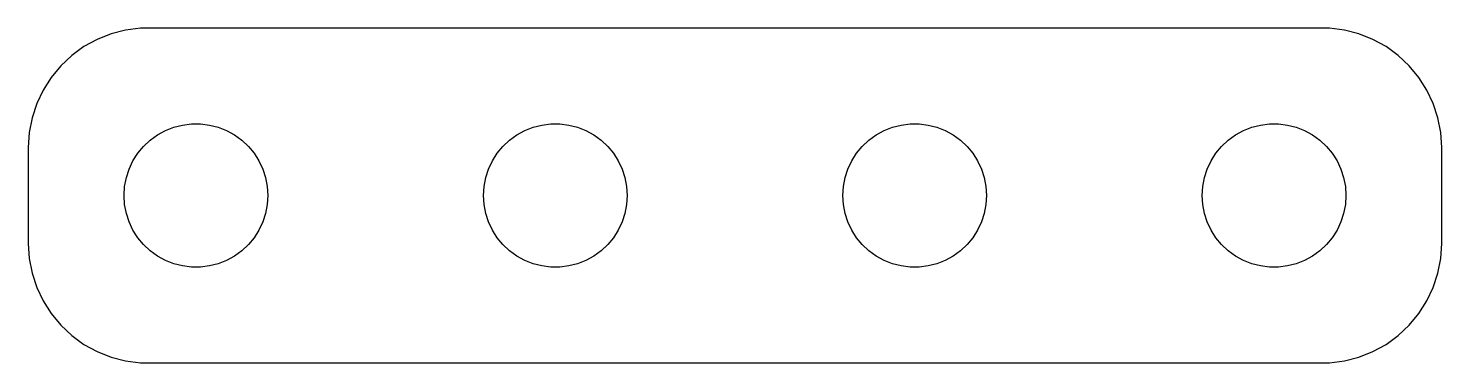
# Model space of a CAD drawing. Header units: metres. Extents: x -15 to 15, y 117 to 219.
# Drawn here: x -14.75 to 14.75, y 116.5 to 123.5 of the extents above; entities that cross this region are included whole.
import ezdxf

# ---------------------------------------------------------------- set-up
doc = ezdxf.new("R2010")
doc.units = ezdxf.units.M

msp = doc.modelspace()

# ---------------------------------------------------------------- linework, layer by layer
for p, q in [((-13.0225, 123.378), (-13.3144, 123.262)), ((-12.7184, 123.456), (-13.0225, 123.378)), ((-12.407, 123.495), (-12.7184, 123.456)), ((12.407, 123.495), (-12.407, 123.495)), ((12.7184, 123.456), (12.407, 123.495)), ((13.0225, 123.378), (12.7184, 123.456)), ((13.3144, 123.262), (13.0225, 123.378)), ((-13.5896, 123.111), (-13.8436, 122.926)), ((-13.3144, 123.262), (-13.5896, 123.111)), ((13.5896, 123.111), (13.3144, 123.262)), ((13.8436, 122.926), (13.5896, 123.111)), ((-13.8436, 122.926), (-14.0724, 122.711)), ((14.0724, 122.711), (13.8436, 122.926)), ((-14.2725, 122.469), (-14.4408, 122.204)), ((-14.0724, 122.711), (-14.2725, 122.469)), ((14.2725, 122.469), (14.0724, 122.711)), ((14.4408, 122.204), (14.2725, 122.469)), ((-14.4408, 122.204), (-14.5744, 121.92)), ((14.5744, 121.92), (14.4408, 122.204)), ((-14.5744, 121.92), (-14.6714, 121.622)), ((14.6714, 121.622), (14.5744, 121.92)), ((-14.6714, 121.622), (-14.7303, 121.313)), ((14.7303, 121.313), (14.6714, 121.622)), ((-14.7303, 121.313), (-14.75, 121)), ((-12.2061, 121.156), (-12.0537, 121.266)), ((-12.0537, 121.266), (-11.8887, 121.357)), ((-11.8887, 121.357), (-11.7135, 121.427)), ((-11.7135, 121.427), (-11.5311, 121.473)), ((-11.5311, 121.473), (-11.3442, 121.497)), ((-11.3442, 121.497), (-11.1558, 121.497)), ((-11.1558, 121.497), (-10.9689, 121.473)), ((-10.9689, 121.473), (-10.7865, 121.427)), ((-10.7865, 121.427), (-10.6113, 121.357)), ((-10.6113, 121.357), (-10.4463, 121.266)), ((-10.4463, 121.266), (-10.2939, 121.156)), ((-4.70613, 121.156), (-4.55373, 121.266)), ((-4.55373, 121.266), (-4.38866, 121.357)), ((-4.38866, 121.357), (-4.21352, 121.427)), ((-4.21352, 121.427), (-4.03107, 121.473)), ((-4.03107, 121.473), (-3.84418, 121.497)), ((-3.84418, 121.497), (-3.65581, 121.497)), ((-3.65581, 121.497), (-3.46892, 121.473)), ((-3.46892, 121.473), (-3.28647, 121.427)), ((-3.28647, 121.427), (-3.11133, 121.357)), ((-3.11133, 121.357), (-2.94626, 121.266)), ((-2.94626, 121.266), (-2.79385, 121.156)), ((2.79385, 121.156), (2.94626, 121.266)), ((2.94626, 121.266), (3.11133, 121.357)), ((3.11133, 121.357), (3.28647, 121.427)), ((3.28647, 121.427), (3.46892, 121.473)), ((3.46892, 121.473), (3.65581, 121.497)), ((3.65581, 121.497), (3.84418, 121.497)), ((3.84418, 121.497), (4.03107, 121.473)), ((4.03107, 121.473), (4.21352, 121.427)), ((4.21352, 121.427), (4.38866, 121.357)), ((4.38866, 121.357), (4.55373, 121.266)), ((4.55373, 121.266), (4.70613, 121.156)), ((10.2939, 121.156), (10.4463, 121.266)), ((10.4463, 121.266), (10.6113, 121.357)), ((10.6113, 121.357), (10.7865, 121.427)), ((10.7865, 121.427), (10.9689, 121.473)), ((10.9689, 121.473), (11.1558, 121.497)), ((11.1558, 121.497), (11.3442, 121.497)), ((11.3442, 121.497), (11.5311, 121.473)), ((11.5311, 121.473), (11.7135, 121.427)), ((11.7135, 121.427), (11.8887, 121.357)), ((11.8887, 121.357), (12.0537, 121.266)), ((12.0537, 121.266), (12.2061, 121.156)), ((14.75, 121), (14.7303, 121.313)), ((-14.75, 121), (-14.75, 119)), ((-12.4635, 120.882), (-12.3434, 121.027)), ((-12.3434, 121.027), (-12.2061, 121.156)), ((-10.2939, 121.156), (-10.1565, 121.027)), ((-10.1565, 121.027), (-10.0365, 120.882)), ((-4.96352, 120.882), (-4.84344, 121.027)), ((-4.84344, 121.027), (-4.70613, 121.156)), ((-2.79385, 121.156), (-2.65654, 121.027)), ((-2.65654, 121.027), (-2.53647, 120.882)), ((2.53647, 120.882), (2.65654, 121.027)), ((2.65654, 121.027), (2.79385, 121.156)), ((4.70613, 121.156), (4.84344, 121.027)), ((4.84344, 121.027), (4.96352, 120.882)), ((10.0365, 120.882), (10.1565, 121.027)), ((10.1565, 121.027), (10.2939, 121.156)), ((12.2061, 121.156), (12.3434, 121.027)), ((12.3434, 121.027), (12.4635, 120.882)), ((14.75, 119), (14.75, 121)), ((-12.6447, 120.552), (-12.5645, 120.723)), ((-12.5645, 120.723), (-12.4635, 120.882)), ((-10.0365, 120.882), (-9.93553, 120.723)), ((-9.93553, 120.723), (-9.85533, 120.552)), ((-5.14465, 120.552), (-5.06445, 120.723)), ((-5.06445, 120.723), (-4.96352, 120.882)), ((-2.53647, 120.882), (-2.43553, 120.723)), ((-2.43553, 120.723), (-2.35533, 120.552)), ((2.35533, 120.552), (2.43553, 120.723)), ((2.43553, 120.723), (2.53647, 120.882)), ((4.96352, 120.882), (5.06445, 120.723)), ((5.06445, 120.723), (5.14465, 120.552)), ((9.85533, 120.552), (9.93553, 120.723)), ((9.93553, 120.723), (10.0365, 120.882)), ((12.4635, 120.882), (12.5645, 120.723)), ((12.5645, 120.723), (12.6447, 120.552)), ((-12.7382, 120.188), (-12.7029, 120.373)), ((-12.7029, 120.373), (-12.6447, 120.552)), ((-9.85533, 120.552), (-9.79712, 120.373)), ((-9.79712, 120.373), (-9.76183, 120.188)), ((-5.23816, 120.188), (-5.20287, 120.373)), ((-5.20287, 120.373), (-5.14465, 120.552)), ((-2.35533, 120.552), (-2.29712, 120.373)), ((-2.29712, 120.373), (-2.26183, 120.188)), ((2.26183, 120.188), (2.29712, 120.373)), ((2.29712, 120.373), (2.35533, 120.552)), ((5.14465, 120.552), (5.20287, 120.373)), ((5.20287, 120.373), (5.23816, 120.188)), ((9.76183, 120.188), (9.79712, 120.373)), ((9.79712, 120.373), (9.85533, 120.552)), ((12.6447, 120.552), (12.7029, 120.373)), ((12.7029, 120.373), (12.7382, 120.188)), ((-12.75, 120), (-12.7382, 120.188)), ((-9.76183, 120.188), (-9.75, 120)), ((-5.25, 120), (-5.23816, 120.188)), ((-2.26183, 120.188), (-2.25, 120)), ((2.25, 120), (2.26183, 120.188)), ((5.23816, 120.188), (5.25, 120)), ((9.75, 120), (9.76183, 120.188)), ((12.7382, 120.188), (12.75, 120)), ((-12.7382, 119.812), (-12.75, 120)), ((-12.7029, 119.627), (-12.7382, 119.812)), ((-9.76183, 119.812), (-9.79712, 119.627)), ((-9.75, 120), (-9.76183, 119.812)), ((-5.23816, 119.812), (-5.25, 120)), ((-5.20287, 119.627), (-5.23816, 119.812)), ((-2.26183, 119.812), (-2.29712, 119.627)), ((-2.25, 120), (-2.26183, 119.812)), ((2.26183, 119.812), (2.25, 120)), ((2.29712, 119.627), (2.26183, 119.812)), ((5.23816, 119.812), (5.20287, 119.627)), ((5.25, 120), (5.23816, 119.812)), ((9.76183, 119.812), (9.75, 120)), ((9.79712, 119.627), (9.76183, 119.812)), ((12.7382, 119.812), (12.7029, 119.627)), ((12.75, 120), (12.7382, 119.812)), ((-12.6447, 119.448), (-12.7029, 119.627)), ((-9.79712, 119.627), (-9.85533, 119.448)), ((-5.14465, 119.448), (-5.20287, 119.627)), ((-2.29712, 119.627), (-2.35533, 119.448)), ((2.35533, 119.448), (2.29712, 119.627)), ((5.20287, 119.627), (5.14465, 119.448)), ((9.85533, 119.448), (9.79712, 119.627)), ((12.7029, 119.627), (12.6447, 119.448)), ((-12.5645, 119.277), (-12.6447, 119.448)), ((-12.4635, 119.118), (-12.5645, 119.277)), ((-9.93553, 119.277), (-10.0365, 119.118)), ((-9.85533, 119.448), (-9.93553, 119.277)), ((-5.06445, 119.277), (-5.14465, 119.448)), ((-4.96352, 119.118), (-5.06445, 119.277)), ((-2.43553, 119.277), (-2.53647, 119.118)), ((-2.35533, 119.448), (-2.43553, 119.277)), ((2.43553, 119.277), (2.35533, 119.448)), ((2.53647, 119.118), (2.43553, 119.277)), ((5.06445, 119.277), (4.96352, 119.118)), ((5.14465, 119.448), (5.06445, 119.277)), ((9.93553, 119.277), (9.85533, 119.448)), ((10.0365, 119.118), (9.93553, 119.277)), ((12.5645, 119.277), (12.4635, 119.118)), ((12.6447, 119.448), (12.5645, 119.277)), ((-14.75, 119), (-14.7303, 118.687)), ((-12.3434, 118.973), (-12.4635, 119.118)), ((-12.2061, 118.844), (-12.3434, 118.973)), ((-10.1565, 118.973), (-10.2939, 118.844)), ((-10.0365, 119.118), (-10.1565, 118.973)), ((-4.84344, 118.973), (-4.96352, 119.118)), ((-4.70613, 118.844), (-4.84344, 118.973)), ((-2.65654, 118.973), (-2.79385, 118.844)), ((-2.53647, 119.118), (-2.65654, 118.973)), ((2.65654, 118.973), (2.53647, 119.118)), ((2.79385, 118.844), (2.65654, 118.973)), ((4.84344, 118.973), (4.70613, 118.844)), ((4.96352, 119.118), (4.84344, 118.973)), ((10.1565, 118.973), (10.0365, 119.118)), ((10.2939, 118.844), (10.1565, 118.973)), ((12.3434, 118.973), (12.2061, 118.844)), ((12.4635, 119.118), (12.3434, 118.973)), ((14.7303, 118.687), (14.75, 119)), ((-14.7303, 118.687), (-14.6714, 118.378)), ((-12.0537, 118.734), (-12.2061, 118.844)), ((-11.8887, 118.643), (-12.0537, 118.734)), ((-11.7135, 118.573), (-11.8887, 118.643)), ((-10.6113, 118.643), (-10.7865, 118.573)), ((-10.4463, 118.734), (-10.6113, 118.643)), ((-10.2939, 118.844), (-10.4463, 118.734)), ((-4.55373, 118.734), (-4.70613, 118.844)), ((-4.38866, 118.643), (-4.55373, 118.734)), ((-4.21352, 118.573), (-4.38866, 118.643)), ((-3.11133, 118.643), (-3.28647, 118.573)), ((-2.94626, 118.734), (-3.11133, 118.643)), ((-2.79385, 118.844), (-2.94626, 118.734)), ((2.94626, 118.734), (2.79385, 118.844)), ((3.11133, 118.643), (2.94626, 118.734)), ((3.28647, 118.573), (3.11133, 118.643)), ((4.38866, 118.643), (4.21352, 118.573)), ((4.55373, 118.734), (4.38866, 118.643)), ((4.70613, 118.844), (4.55373, 118.734)), ((10.4463, 118.734), (10.2939, 118.844)), ((10.6113, 118.643), (10.4463, 118.734)), ((10.7865, 118.573), (10.6113, 118.643)), ((11.8887, 118.643), (11.7135, 118.573)), ((12.0537, 118.734), (11.8887, 118.643)), ((12.2061, 118.844), (12.0537, 118.734)), ((14.6714, 118.378), (14.7303, 118.687)), ((-14.6714, 118.378), (-14.5744, 118.08)), ((-11.5311, 118.527), (-11.7135, 118.573)), ((-11.3442, 118.503), (-11.5311, 118.527)), ((-11.1558, 118.503), (-11.3442, 118.503)), ((-10.9689, 118.527), (-11.1558, 118.503)), ((-10.7865, 118.573), (-10.9689, 118.527)), ((-4.03107, 118.527), (-4.21352, 118.573)), ((-3.84418, 118.503), (-4.03107, 118.527)), ((-3.65581, 118.503), (-3.84418, 118.503)), ((-3.46892, 118.527), (-3.65581, 118.503)), ((-3.28647, 118.573), (-3.46892, 118.527)), ((3.46892, 118.527), (3.28647, 118.573)), ((3.65581, 118.503), (3.46892, 118.527)), ((3.84418, 118.503), (3.65581, 118.503)), ((4.03107, 118.527), (3.84418, 118.503)), ((4.21352, 118.573), (4.03107, 118.527)), ((10.9689, 118.527), (10.7865, 118.573)), ((11.1558, 118.503), (10.9689, 118.527)), ((11.3442, 118.503), (11.1558, 118.503)), ((11.5311, 118.527), (11.3442, 118.503)), ((11.7135, 118.573), (11.5311, 118.527)), ((14.5744, 118.08), (14.6714, 118.378)), ((-14.5744, 118.08), (-14.4408, 117.796)), ((14.4408, 117.796), (14.5744, 118.08)), ((-14.4408, 117.796), (-14.2725, 117.531)), ((14.2725, 117.531), (14.4408, 117.796)), ((-14.2725, 117.531), (-14.0724, 117.289)), ((14.0724, 117.289), (14.2725, 117.531)), ((-14.0724, 117.289), (-13.8436, 117.074)), ((13.8436, 117.074), (14.0724, 117.289)), ((-13.8436, 117.074), (-13.5896, 116.889)), ((-13.5896, 116.889), (-13.3144, 116.738)), ((13.3144, 116.738), (13.5896, 116.889)), ((13.5896, 116.889), (13.8436, 117.074)), ((-13.3144, 116.738), (-13.0225, 116.622)), ((-13.0225, 116.622), (-12.7184, 116.544)), ((-12.7184, 116.544), (-12.407, 116.505)), ((12.407, 116.505), (12.7184, 116.544)), ((12.7184, 116.544), (13.0225, 116.622)), ((13.0225, 116.622), (13.3144, 116.738)), ((-12.407, 116.505), (12.407, 116.505))]:
    msp.add_line(p, q)

doc.saveas('drawing.dxf')
